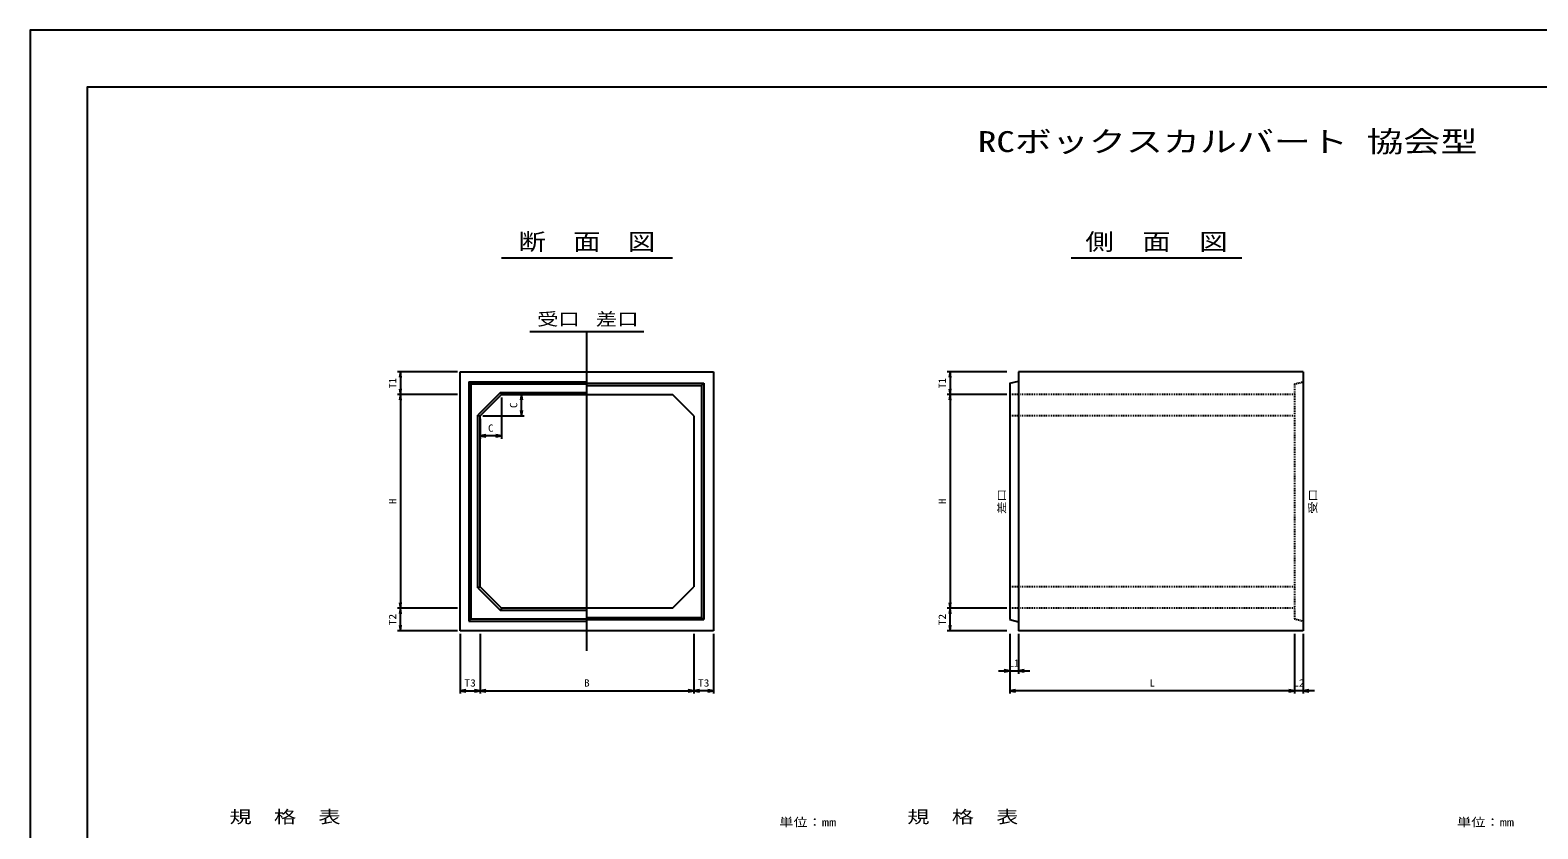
# Model space of a CAD drawing. Units: millimetres at full size; details may follow other scales. Extents: x 0 to 16820, y 0 to 11880.
# Drawn here: x 0 to 10588, y 6270 to 11880 of the extents above; entities that cross this region are included whole.
import ezdxf
from ezdxf.enums import TextEntityAlignment as Align

# ---------------------------------------------------------------- set-up
doc = ezdxf.new("R2010")
doc.units = ezdxf.units.MM
doc.linetypes.add('CHAIN', pattern=[18.5, 12, -1.5, 3.5, -1.5])
doc.linetypes.add('DASHED_SPACED', pattern=[12, 6, -6])
for name, color, linetype, lineweight in [('D-BMK', 2, 'CHAIN', 25), ('D-STR-DIM', 7, 'Continuous', 25), ('D-STR-STRn', 1, 'Continuous', 25), ('D-STR-TXT', 7, 'Continuous', 25), ('D-TTL', 2, 'Continuous', 25), ('D-TTL-TXT', 7, 'Continuous', 25)]:
    doc.layers.add(name, color=color, linetype=linetype, lineweight=lineweight)
doc.layers.add('D-MTR', color=7, linetype='Continuous')
doc.styles.add('ＭＳ ゴシック', font='')
doc.styles.get('ＭＳ ゴシック').set_extended_font_data('MS Gothic')

# ---------------------------------------------------------------- blocks, each defined once
blk = doc.blocks.new('open_arrow')
at = {"color": 0, "linetype": 'Continuous', "lineweight": -2}
blk.add_lwpolyline([(7.5, 1.25), (0, 0), (7.5, -1.25)], dxfattribs=at)

msp = doc.modelspace()

# ---------------------------------------------------------------- linework, layer by layer
at = {"layer": 'D-BMK'}
msp.add_line((3910, 7520), (3910, 9760), dxfattribs=at)
at = {"layer": 'D-STR-DIM'}
for p, q in [((3000, 9480), (2580, 9480)), ((2600, 9480), (2600, 9320)), ((6860, 9480), (6440, 9480)), ((6460, 9480), (6460, 9320)), ((3000, 9320), (2580, 9320)), ((3000, 9320), (2580, 9320)), ((2600, 9320), (2600, 7820)), ((3330, 9320), (3470, 9320)), ((3450, 9170), (3450, 9320)), ((6860, 9320), (6440, 9320)), ((6860, 9320), (6440, 9320)), ((6460, 9320), (6460, 7820)), ((3310, 9300), (3310, 9010)), ((3160, 9150), (3160, 9010)), ((3180, 9170), (3470, 9170)), ((3310, 9030), (3160, 9030)), ((3000, 7820), (2580, 7820)), ((3000, 7820), (2580, 7820)), ((2600, 7660), (2600, 7820)), ((6860, 7820), (6440, 7820)), ((6860, 7820), (6440, 7820)), ((6460, 7660), (6460, 7820)), ((3000, 7660), (2580, 7660)), ((3020, 7640), (3020, 7220)), ((3160, 7640), (3160, 7220)), ((3160, 7640), (3160, 7220)), ((4660, 7640), (4660, 7220)), ((4660, 7640), (4660, 7220)), ((4800, 7640), (4800, 7220)), ((6860, 7660), (6440, 7660)), ((6880, 7640), (6880, 7360)), ((6880, 7640), (6880, 7220)), ((6940, 7640), (6940, 7360)), ((8880, 7640), (8880, 7220)), ((8880, 7640), (8880, 7220)), ((8940, 7640), (8940, 7220)), ((6800, 7380), (7020, 7380)), ((3020, 7240), (3160, 7240)), ((3160, 7240), (4660, 7240)), ((4800, 7240), (4660, 7240)), ((8880, 7240), (6880, 7240)), ((9020, 7240), (8800, 7240))]:
    msp.add_line(p, q, dxfattribs=at)
at = {"layer": 'D-STR-STRn'}
for p, q in [((3020, 9480), (4800, 9480)), ((3020, 7660), (3020, 9480)), ((4800, 9480), (4800, 7660)), ((8940, 9480), (6940, 9480)), ((6940, 9480), (6940, 7660)), ((8940, 9480), (8940, 7660)), ((3080, 9410), (3080, 7730)), ((3080, 9410), (3910, 9410)), ((3095, 9395), (3080, 9410)), ((3095, 9395), (3095, 7745)), ((3095, 9395), (3910, 9395)), ((3303.787, 9335), (3145, 9176.213)), ((3310, 9320), (3160, 9170)), ((3303.787, 9335), (3910, 9335)), ((3303.787, 9335), (3310, 9320)), ((3310, 9320), (4510, 9320)), ((3910, 9400), (4730, 9400)), ((3910, 9385), (4715, 9385)), ((4660, 9170), (4510, 9320)), ((4730, 9400), (4715, 9385)), ((4715, 9385), (4715, 7755)), ((4730, 9400), (4730, 7740)), ((6880, 9400), (6940, 9415)), ((6880, 9400), (6880, 7740)), ((3145, 7963.787), (3145, 9176.213)), ((3145, 9176.213), (3160, 9170)), ((3160, 7970), (3160, 9170)), ((4660, 9170), (4660, 7970)), ((3160, 7970), (3145, 7963.787)), ((3145, 7963.787), (3303.787, 7805)), ((3160, 7970), (3310, 7820)), ((4510, 7820), (4660, 7970)), ((3095, 7745), (3080, 7730)), ((3080, 7730), (3910, 7730)), ((3095, 7745), (3910, 7745)), ((3310, 7820), (3303.787, 7805)), ((3910, 7805), (3303.787, 7805)), ((4510, 7820), (3310, 7820)), ((3910, 7755), (4715, 7755)), ((3910, 7740), (4730, 7740)), ((4730, 7740), (4715, 7755)), ((6880, 7740), (6940, 7725)), ((4800, 7660), (3020, 7660)), ((8940, 7660), (6940, 7660))]:
    msp.add_line(p, q, dxfattribs=at)
at = {"layer": 'D-STR-STRn', "linetype": 'DASHED_SPACED'}
for p, q in [((8880, 9320), (6880, 9320)), ((8880, 9395), (8940, 9410)), ((8880, 9395), (8880, 7745)), ((8880, 9170), (6880, 9170)), ((8880, 7970), (6880, 7970)), ((8880, 7820), (6880, 7820)), ((8880, 7745), (8940, 7730))]:
    msp.add_line(p, q, dxfattribs=at)
at = {"layer": 'D-TTL'}
for points in [[(0, 0), (16820, 0), (16820, 11880), (0, 11880)], [(400, 400), (16420, 400), (16420, 11480), (400, 11480)]]:
    msp.add_lwpolyline(points, close=True, dxfattribs=at)
at = {"layer": 'D-TTL-TXT'}
for p, q in [((3310, 10280), (4510, 10280)), ((7310, 10280), (8510, 10280)), ((4310, 9760), (3510, 9760))]:
    msp.add_line(p, q, dxfattribs=at)

# ---------------------------------------------------------------- block references
at = {"layer": 'D-STR-DIM', "xscale": 5.33, "yscale": 5.33}
for p, rotation in [((2600, 9480), 270), ((6460, 9480), 270), ((2600, 9320), 90), ((2600, 9320), 270), ((3450, 9320), 270), ((6460, 9320), 90), ((6460, 9320), 270), ((3450, 9170), 90), ((3310, 9030), 180), ((2600, 7820), 90), ((6460, 7820), 90), ((2600, 7820), 270), ((6460, 7820), 270), ((2600, 7660), 90), ((6460, 7660), 90), ((6880, 7380), 180), ((3160, 7240), 180), ((4660, 7240), 180), ((4800, 7240), 180), ((8880, 7240), 180), ((8880, 7240), 180)]:
    msp.add_blockref('open_arrow', p, dxfattribs=dict(at, rotation=rotation))
for p in [(3160, 9030), (6940, 7380), (3020, 7240), (3160, 7240), (4660, 7240), (6880, 7240), (8940, 7240)]:
    msp.add_blockref('open_arrow', p, dxfattribs=at)

# ---------------------------------------------------------------- texts
at = {"layer": 'D-MTR', "style": 'ＭＳ ゴシック', "width": 1.3}
for p in [(1400, 6284), (6160, 6284)]:
    msp.add_text('規\u3000格\u3000表', height=87.98, dxfattribs=at).set_placement(p, align=Align.BOTTOM_LEFT)
at = {"layer": 'D-MTR', "style": 'ＭＳ ゴシック', "width": 1.25}
for p in [(5660, 6269.333), (10420, 6269.333)]:
    msp.add_text('単位：mm', height=58.65, dxfattribs=at).set_placement(p, align=Align.BOTTOM_RIGHT)
at = {"layer": 'D-STR-DIM', "style": 'ＭＳ ゴシック'}
for p in [(2545, 9400), (6405, 9400)]:
    msp.add_text('T1', height=51.32, rotation=90, dxfattribs=at).set_placement(p, align=Align.MIDDLE_CENTER)
for s, width, p in [('C', 1.1, (3395, 9245)), ('H', 1.05, (2545, 8570)), ('H', 1.05, (6405, 8570)), ('T2', 1.15, (2545, 7740)), ('T2', 1.15, (6405, 7740))]:
    msp.add_text(s, height=51.32, rotation=90, dxfattribs=dict(at, width=width)).set_placement(p, align=Align.MIDDLE_CENTER)
for s, width, p in [('C', 1.1, (3235, 9085)), ('T3', 1.15, (3090, 7295)), ('B', 1.1, (3910, 7295)), ('T3', 1.15, (4730, 7295)), ('L', 1.05, (7880, 7295)), ('L2', 1.15, (8910, 7295))]:
    msp.add_text(s, height=51.32, dxfattribs=dict(at, width=width)).set_placement(p, align=Align.MIDDLE_CENTER)
msp.add_text('L1', height=51.32, dxfattribs=at).set_placement((6910, 7435), align=Align.MIDDLE_CENTER)
at = {"layer": 'D-STR-TXT', "style": 'ＭＳ ゴシック', "width": 1.25}
for s, p in [('差口', (6864.518, 8570)), ('受口', (9050, 8570))]:
    msp.add_text(s, height=51.32, rotation=90, dxfattribs=at).set_placement(p, align=Align.BOTTOM_CENTER)
at = {"layer": 'D-TTL-TXT', "style": 'ＭＳ ゴシック'}
for s, height, width, p in [('RCボックスカルバート 協会型', 146.6, 1.3, (8410, 10980)), ('断\u3000面\u3000図', 117.3, 1.2, (3910, 10300)), ('側\u3000面\u3000図', 117.3, 1.25, (7910, 10300)), ('受口', 87.98, 1.25, (3710, 9780)), ('差口', 87.98, 1.25, (4122.183, 9780))]:
    msp.add_text(s, height=height, dxfattribs=dict(at, width=width)).set_placement(p, align=Align.BOTTOM_CENTER)

doc.saveas('drawing.dxf')
